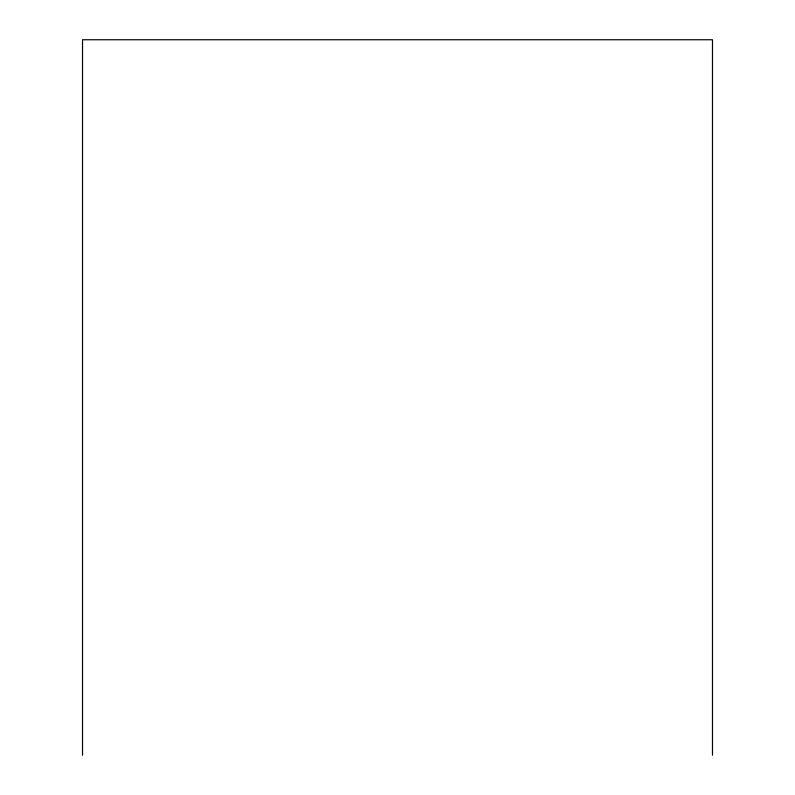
<?xml version="1.0" encoding="UTF-8"?>
<svg xmlns="http://www.w3.org/2000/svg" width="795" height="795" viewBox="0 0 795 795"><rect width="100%" height="100%" fill="white"/><g stroke="black" fill="none" stroke-linecap="round" stroke-linejoin="round"><path stroke-width="1.19" d="M712.479 755.25L712.479 39.75L82.521 39.75L82.521 755.25"/></g></svg>
